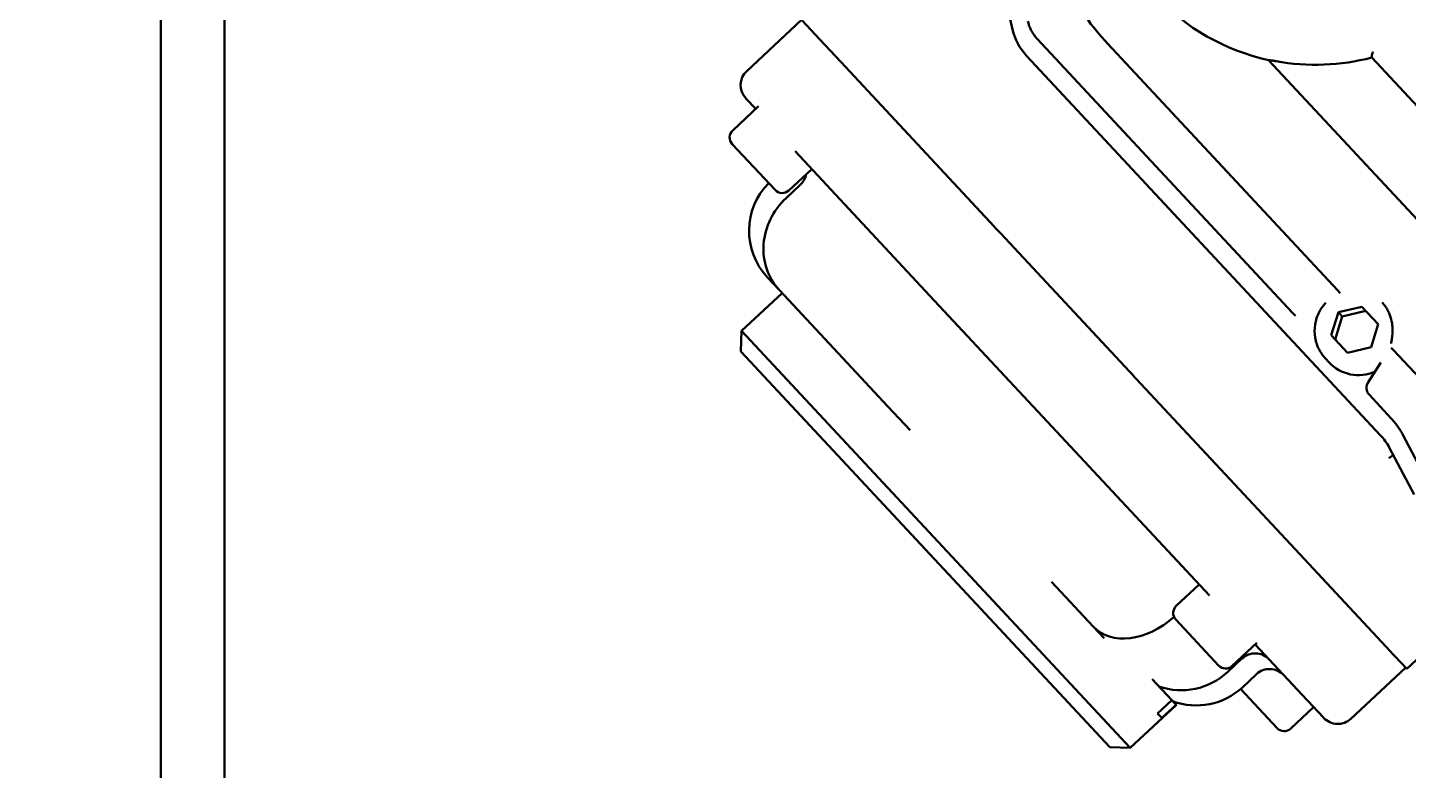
# Model space of a CAD drawing. Header units: inches. Extents: x 11 to 1621, y 11 to 1332.
# Drawn here: x 1204.08 to 1209.71, y 311.6 to 314.63 of the extents above; entities that cross this region are included whole.
import ezdxf

# ---------------------------------------------------------------- set-up
doc = ezdxf.new("R2010")
doc.units = ezdxf.units.IN
doc.header["$LTSCALE"] = 48
doc.header["$MEASUREMENT"] = 0
doc.layers.add('Visible (ANSI)', color=7, linetype='Continuous', lineweight=50)

msp = doc.modelspace()

# ---------------------------------------------------------------- linework, layer by layer
at = {"layer": 'Visible (ANSI)'}
for p, q in [((1204.624479, 291.942735), (1204.624479, 315.846222)), ((1204.884479, 291.942735), (1204.884479, 315.567406)), ((1207.903378, 315.46933), (1208.095181, 314.624175)), ((1207.012107, 314.454788), (1207.235256, 314.662878)), ((1207.238001, 314.659934), (1207.310033, 314.582689)), ((1207.395022, 314.49155), (1207.310033, 314.582689)), ((1207.310033, 314.582689), (1207.395022, 314.49155)), ((1208.195465, 314.585684), (1209.236107, 313.469732)), ((1209.421011, 313.560084), (1208.482438, 314.56658)), ((1208.019896, 313.821455), (1207.395022, 314.49155)), ((1208.151897, 314.51695), (1209.594353, 312.970106)), ((1209.1372, 314.499438), (1210.876083, 312.634714)), ((1209.558463, 314.509509), (1211.273366, 312.6705)), ((1207.060732, 314.311397), (1206.955078, 314.212874)), ((1207.008221, 314.3435), (1207.008687, 314.343)), ((1207.048657, 314.300138), (1207.008687, 314.343)), ((1207.127662, 313.970073), (1206.953135, 314.15723)), ((1207.758554, 313.538866), (1207.209055, 314.128132)), ((1207.276885, 314.055393), (1207.183306, 313.96813)), ((1207.172288, 313.93665), (1207.229875, 313.99035)), ((1208.019896, 313.821455), (1208.024711, 313.816291)), ((1208.024711, 313.816291), (1208.03706, 313.803049)), ((1208.045364, 313.794143), (1208.03706, 313.803049)), ((1208.045364, 313.794143), (1208.571658, 313.229763)), ((1207.145301, 313.561497), (1207.096532, 313.613795)), ((1206.99071, 313.395342), (1207.156272, 313.549731)), ((1207.587281, 313.087531), (1207.145301, 313.561497)), ((1207.758554, 313.538866), (1208.312219, 312.945133)), ((1209.236107, 313.469732), (1209.248373, 313.456578)), ((1209.393395, 313.378124), (1209.422459, 313.471941)), ((1209.409166, 313.361212), (1209.43823, 313.455028)), ((1209.422459, 313.471941), (1209.518074, 313.494389)), ((1209.422459, 313.471941), (1209.43823, 313.455028)), ((1209.43823, 313.455028), (1209.533845, 313.477477)), ((1209.518074, 313.494389), (1209.584626, 313.423022)), ((1206.987795, 313.311876), (1206.99071, 313.395342)), ((1206.99071, 313.395342), (1208.57488, 311.696528)), ((1209.584626, 313.423022), (1209.555562, 313.329205)), ((1209.459947, 313.306756), (1209.393395, 313.378124)), ((1206.987795, 313.311876), (1208.491414, 311.699443)), ((1209.384162, 313.267667), (1209.370143, 313.282701)), ((1209.555562, 313.329205), (1209.459947, 313.306756)), ((1209.99603, 312.943452), (1209.646895, 313.317854)), ((1208.580431, 313.220354), (1208.571658, 313.229763)), ((1209.542908, 313.183575), (1209.595401, 313.267182)), ((1208.580431, 313.220354), (1208.593597, 313.206236)), ((1208.593597, 313.206236), (1208.598728, 313.200734)), ((1209.264946, 312.486302), (1208.598728, 313.200734)), ((1209.547369, 313.135945), (1209.637921, 313.038839)), ((1207.587281, 313.087531), (1207.677706, 312.990562)), ((1208.898076, 312.316879), (1208.312219, 312.945133)), ((1209.78622, 312.781389), (1209.685142, 312.972481)), ((1209.629806, 312.920285), (1209.730883, 312.729192)), ((1209.375705, 312.367527), (1209.264946, 312.486302)), ((1209.264946, 312.486302), (1209.375705, 312.367527)), ((1208.423421, 312.190881), (1208.253151, 312.373473)), ((1208.855665, 312.362359), (1208.762086, 312.275095)), ((1209.375705, 312.367527), (1209.617713, 312.108005)), ((1210.010229, 312.306902), (1209.701075, 312.018611)), ((1208.93467, 312.032294), (1208.760143, 312.219452)), ((1208.467866, 312.143219), (1208.423421, 312.190881)), ((1209.09101, 312.124252), (1208.990314, 312.030351)), ((1209.293536, 311.892799), (1209.083893, 312.117615)), ((1209.619567, 312.106018), (1209.617713, 312.108005)), ((1209.624349, 312.10089), (1209.619567, 312.106018)), ((1209.624349, 312.10089), (1209.627256, 312.097772)), ((1208.972245, 312.006432), (1209.029832, 312.060133)), ((1209.701075, 312.018611), (1209.627256, 312.097772)), ((1209.031298, 311.943106), (1209.088885, 311.996806)), ((1209.473513, 311.815252), (1209.696663, 312.023342)), ((1208.663882, 311.976314), (1208.743674, 311.890747)), ((1209.172567, 311.777181), (1209.023979, 311.936523)), ((1208.686087, 311.837047), (1208.743674, 311.890747)), ((1208.761197, 311.871956), (1208.743674, 311.890747)), ((1209.293536, 311.892799), (1209.298283, 311.887709)), ((1209.361537, 311.819878), (1209.298283, 311.887709)), ((1208.57488, 311.696528), (1208.762037, 311.871055)), ((1208.686087, 311.837047), (1208.70361, 311.818255)), ((1208.761197, 311.871956), (1208.70361, 311.818255)), ((1208.761197, 311.871956), (1208.762037, 311.871055)), ((1209.32179, 311.862501), (1209.228211, 311.775238)), ((1209.361537, 311.819878), (1209.362226, 311.819139)), ((1208.491414, 311.699443), (1208.57488, 311.696528))]:
    msp.add_line(p, q, dxfattribs=at)
for radius in [48.3125, 46.34375]:
    msp.add_circle((1247.196979, 358.380235), radius, dxfattribs=at)
for centre, radius, start, end in [((1207.065808, 314.397201), 0.07874, 133, 223), ((1206.981929, 314.184081), 0.03937, 133, 222.999798), ((1207.156456, 313.996923), 0.03937, 223.000202, 313), ((1208.788936, 312.246302), 0.03937, 133, 222.999798), ((1208.963463, 312.059145), 0.03937, 223.000202, 313), ((1209.419813, 311.872839), 0.07874, 223, 313), ((1209.201361, 311.804031), 0.03937, 223.000202, 313)]:
    msp.add_arc(centre, radius, start, end, dxfattribs=at)
for centre, major_axis, ratio, start_param, end_param in [((1209.339233, 315.379607), (-0.662249, -0.617558), 0.99144486, 0, 0.59866805), ((1208.324658, 314.678052), (-0.172761, -0.161102), 0.99144486, 5.75958653, 6.28318531), ((1209.33748, 315.381486), (0.662249, 0.617558), 0.99144486, 3.77781197, 4.21371563), ((1207.179998, 314.043836), (-0.057587, -0.053701), 0.92878331, 1.57079633, 2.23413721), ((1207.298086, 313.801747), (-0.189285, 0.202983), 0.99295987, 0.03572188, 1.57079633), ((1207.346855, 313.74945), (-0.201554, -0.187952), 0.92878331, 4.71238898, 6.28318531), ((1209.506534, 313.381781), (0.122372, 0.114114), 0.99144486, 6.10942715, 6.10944288), ((1209.506534, 313.381781), (-0.122372, -0.114114), 0.99144486, 0, 1.22415952), ((1209.421592, 312.809004), (0.172761, 0.161102), 0.99144486, 6.02138592, 6.28318531), ((1209.63039, 312.873732), (0.032248, 0.023141), 0.10574538, 0.98555246, 1.58441199), ((1208.624975, 312.378833), (-0.201554, -0.187952), 0.71268355, 0, 1.54237138), ((1209.082233, 312.00394), (0.057587, 0.053701), 0.97579968, 0, 1.57079633), ((1208.788841, 312.203109), (-0.201554, -0.187952), 0.97579968, 0.46714611, 1.57079633), ((1209.142966, 311.938811), (-0.054081, 0.057995), 0.99295987, 4.71238898, 6.28318531), ((1208.842013, 312.146089), (-0.189285, 0.202983), 0.99295987, 2.03794244, 3.14159265)]:
    msp.add_ellipse(centre, major_axis=major_axis, ratio=ratio, start_param=start_param, end_param=end_param, dxfattribs=at)
for points, knots in [([(1208.311747, 314.800093), (1208.312683, 314.79843), (1208.313624, 314.796769), (1208.338494, 314.753089), (1208.364958, 314.712522), (1208.421417, 314.635929), (1208.451391, 314.599875), (1208.482438, 314.56658)], [3.251544281, 3.251544281, 3.251544281, 3.251544281, 3.265356649, 3.265356649, 3.615248785, 3.615248785, 3.96514092, 3.96514092, 3.96514092, 3.96514092]), ([(1208.157581, 314.6573), (1208.158791, 314.651967), (1208.160282, 314.646698), (1208.163808, 314.636349), (1208.165844, 314.631268), (1208.170438, 314.621351), (1208.172996, 314.616515), (1208.178607, 314.607139), (1208.18166, 314.6026), (1208.188226, 314.59387), (1208.19174, 314.589678), (1208.195465, 314.585684)], [1.047197551, 1.047197551, 1.047197551, 1.047197551, 1.151917306, 1.151917306, 1.256637061, 1.256637061, 1.361356817, 1.361356817, 1.466076572, 1.466076572, 1.570796327, 1.570796327, 1.570796327, 1.570796327]), ([(1209.56314, 314.533356), (1209.563127, 314.53331), (1209.563114, 314.533263), (1209.562571, 314.531382), (1209.562058, 314.52953), (1209.561101, 314.525905), (1209.560655, 314.524132), (1209.55966, 314.519933), (1209.559162, 314.517599), (1209.558499, 314.513865), (1209.558303, 314.512408), (1209.558194, 314.510348), (1209.558265, 314.509721), (1209.558463, 314.509509)], [-0.0003692613, -0.0003692613, -0.0003692613, -0.0003692613, 0, 0, 0.0145769195, 0.0145769195, 0.0289112975, 0.0289112975, 0.04993836, 0.04993836, 0.0681642941, 0.0681642941, 0.0851779707, 0.0851779707, 0.0851779707, 0.0851779707]), ([(1209.1372, 314.499438), (1209.13709, 314.499555), (1209.137183, 314.499628), (1209.137738, 314.499685), (1209.1382, 314.499669), (1209.140005, 314.499517), (1209.14178, 314.499272), (1209.146882, 314.498492), (1209.150971, 314.497789), (1209.159673, 314.496255), (1209.164292, 314.495422), (1209.16859, 314.49464)], [-0.205824881, -0.205824881, -0.205824881, -0.205824881, -0.19642867, -0.19642867, -0.187032459, -0.187032459, -0.168240036, -0.168240036, -0.13477158, -0.13477158, -0.101303124, -0.101303124, -0.101303124, -0.101303124]), ([(1209.371476, 313.510757), (1209.360612, 313.499236), (1209.351386, 313.486175), (1209.336017, 313.4562), (1209.330427, 313.439008), (1209.324947, 313.40378), (1209.325048, 313.38575), (1209.330928, 313.350688), (1209.336696, 313.333661), (1209.351793, 313.305187), (1209.360267, 313.293291), (1209.370143, 313.282701)], [6.34798948, 6.34798948, 6.34798948, 6.34798948, 6.63247646, 6.63247646, 6.95334905, 6.95334905, 7.27361998, 7.27361998, 7.59317452, 7.59317452, 7.85398163, 7.85398163, 7.85398163, 7.85398163]), ([(1209.425908, 313.554128), (1209.426796, 313.552901), (1209.427755, 313.551788), (1209.429222, 313.550353), (1209.429687, 313.549934), (1209.430158, 313.549542)], [-0.06502151, -0.06502151, -0.06502151, -0.06502151, -0.0530980646, -0.0530980646, -0.0476987148, -0.0476987148, -0.0476987148, -0.0476987148]), ([(1209.625359, 313.476481), (1209.624052, 313.479047), (1209.622673, 313.481576), (1209.619777, 313.486552), (1209.61826, 313.489), (1209.615091, 313.493806), (1209.61344, 313.496164), (1209.610009, 313.500785), (1209.608229, 313.503048), (1209.604545, 313.507469), (1209.602642, 313.509628), (1209.60068, 313.511732)], [4.435361612, 4.435361612, 4.435361612, 4.435361612, 4.490767086, 4.490767086, 4.546172559, 4.546172559, 4.601578033, 4.601578033, 4.656983507, 4.656983507, 4.71238898, 4.71238898, 4.71238898, 4.71238898]), ([(1209.637117, 313.34408), (1209.637534, 313.346749), (1209.638018, 313.349604), (1209.639371, 313.357709), (1209.640304, 313.363403), (1209.64221, 313.378195), (1209.643066, 313.387989), (1209.643176, 313.407487), (1209.642552, 313.417335), (1209.639408, 313.438113), (1209.636597, 313.449191), (1209.630582, 313.465438), (1209.628126, 313.47105), (1209.625359, 313.476481)], [0.052568597, 0.052568597, 0.052568597, 0.052568597, 0.088497796, 0.088497796, 0.146781457, 0.146781457, 0.22687721, 0.22687721, 0.301327294, 0.301327294, 0.387170313, 0.387170313, 0.43408064, 0.43408064, 0.43408064, 0.43408064]), ([(1209.641541, 313.322886), (1209.640101, 313.324051), (1209.638935, 313.325283), (1209.63798, 313.326625), (1209.637917, 313.326716), (1209.637855, 313.326807)], [0.000006708, 0.000006708, 0.000006708, 0.000006708, 0.0160967128, 0.0160967128, 0.0172640248, 0.0172640248, 0.0172640248, 0.0172640248]), ([(1209.646895, 313.317854), (1209.646346, 313.318442), (1209.64579, 313.319015), (1209.643995, 313.32079), (1209.642753, 313.321904), (1209.641542, 313.322885)], [-0.2418083512, -0.2418083512, -0.2418083512, -0.2418083512, -0.2356154016, -0.2356154016, -0.2220018666, -0.2220018666, -0.2220018666, -0.2220018666]), ([(1209.542908, 313.183575), (1209.541088, 313.180677), (1209.539647, 313.17754), (1209.53762, 313.170998), (1209.537035, 313.167592), (1209.536766, 313.160741), (1209.537083, 313.157296), (1209.538602, 313.150602), (1209.539805, 313.147354), (1209.543017, 313.141281), (1209.545026, 313.138457), (1209.547369, 313.135945)], [0.26179939, 0.26179939, 0.26179939, 0.26179939, 0.52359878, 0.52359878, 0.78539816, 0.78539816, 1.04719755, 1.04719755, 1.30899694, 1.30899694, 1.57079633, 1.57079633, 1.57079633, 1.57079633]), ([(1209.685142, 312.972481), (1209.682595, 312.977297), (1209.679921, 312.982045), (1209.674327, 312.991392), (1209.671407, 312.995991), (1209.665328, 313.005028), (1209.66217, 313.009466), (1209.655625, 313.018169), (1209.652237, 313.022434), (1209.645242, 313.030778), (1209.641634, 313.034858), (1209.637921, 313.038839)], [4.450589593, 4.450589593, 4.450589593, 4.450589593, 4.50294947, 4.50294947, 4.555309348, 4.555309348, 4.607669225, 4.607669225, 4.660029103, 4.660029103, 4.71238898, 4.71238898, 4.71238898, 4.71238898])]:
    msp.add_open_spline(points, degree=3, knots=knots, dxfattribs=at)
msp.add_open_spline([(1209.425908, 313.554128), (1209.424432, 313.556174), (1209.422771, 313.558197), (1209.421011, 313.560084)], degree=3, dxfattribs=at)

doc.saveas('drawing.dxf')
